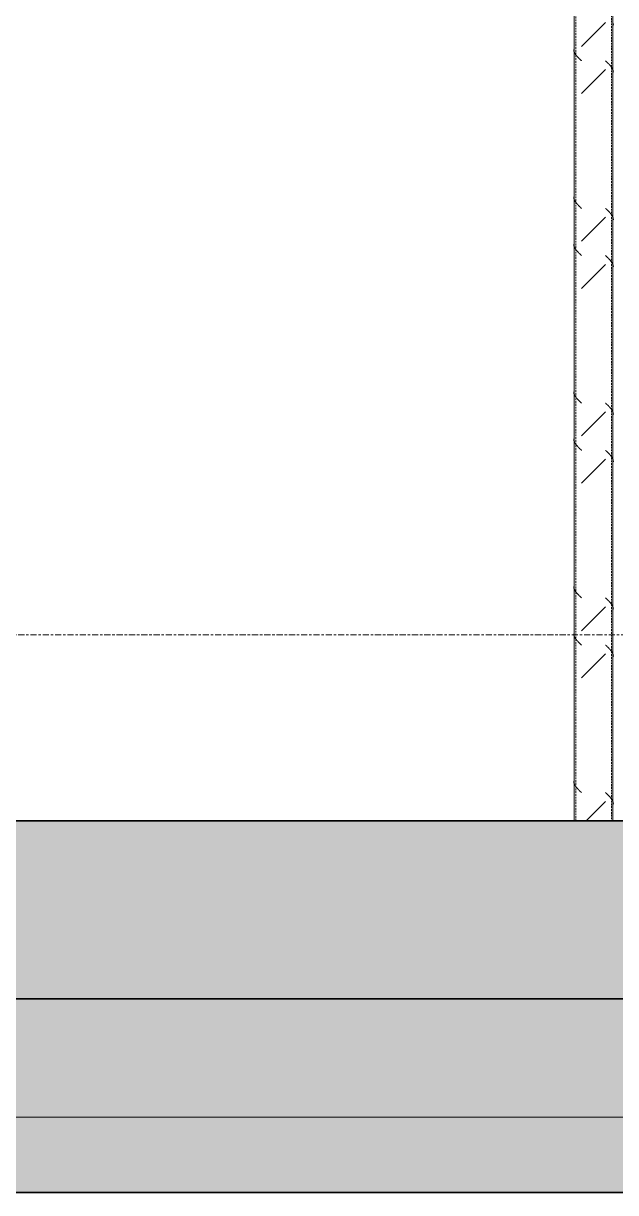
# Model space of a CAD drawing. Header units: centimetres. Extents: x -6111 to 13767, y -285 to 1600.
# Drawn here: x -1306.2 to -1153.3, y -50 to 251.9 of the extents above; entities that cross this region are included whole.
import ezdxf

# ---------------------------------------------------------------- set-up
doc = ezdxf.new("R2010")
doc.units = ezdxf.units.CM
doc.linetypes.add('Centre', pattern=[3.175, 0.635, -0.475, 1.59, -0.475])
doc.linetypes.add('Hidden', pattern=[0.714375, 0.47625, -0.238125])
for name, color, linetype, lineweight in [('A-FLOR', 7, 'Continuous', 9), ('A-FLOR-LEVL', 7, 'Continuous', 9), ('A-FLOR-PATT', 7, 'Continuous', 35), ('A-WALL', 7, 'Continuous', 9), ('A-WALL-PATT', 7, 'Continuous', 35), ('C-BLDG-PADS', 7, 'Continuous', 9), ('S-COLS', 7, 'Continuous', 9)]:
    doc.layers.add(name, color=color, linetype=linetype, lineweight=lineweight)

# ---------------------------------------------------------------- blocks, each defined once
blk = doc.blocks.new('PQ_RVR_ARQ-01_ZZ_ZZ_MO_T_A_rvt-2-Elevación Eje 2')
at = {"layer": 'A-FLOR', "color": 254, "lineweight": 35, "true_color": 0xcccccc}
for p, q in [((-2771.58, 0.06), (-3771.04, 0.06)), ((-3771.04, -49.94), (-2771.58, -49.94))]:
    blk.add_line(p, q, dxfattribs=at)
at = {"layer": 'A-WALL', "color": 254, "lineweight": 35, "true_color": 0xcccccc}
for p, q in [((-2185.93, 46.02), (-3785.5, 46.02)), ((-3785.5, 0), (-2185.93, 0))]:
    blk.add_line(p, q, dxfattribs=at)
at = {"layer": 'C-BLDG-PADS', "color": 254, "lineweight": 18, "true_color": 0xdadada}
for p, q in [((-2175.29, 0), (-5714.43, 0)), ((-5714.43, -30.48), (-2175.29, -30.48))]:
    blk.add_line(p, q, dxfattribs=at)
blk = doc.blocks.new('FP_55-Elevación Eje 2')
at = {"layer": 'S-COLS'}
blk.add_line((-3459.46, 46.02), (-3459.46, 515.53), dxfattribs=at)
at = {"layer": 'S-COLS', "color": 9, "true_color": 0xc0c0c0}
for p, q in [((-3459.41, 251.92), (-3459.42, 251.96)), ((-3459.39, 251.87), (-3459.41, 251.92)), ((-3459.38, 251.82), (-3459.39, 251.87)), ((-3459.38, 251.78), (-3459.38, 251.82)), ((-3459.37, 251.73), (-3459.38, 251.78)), ((-3459.36, 251.68), (-3459.37, 251.73)), ((-3459.36, 251.64), (-3459.36, 251.68)), ((-3459.35, 251.59), (-3459.36, 251.64)), ((-3459.35, 251.54), (-3459.35, 251.59)), ((-3459.35, 251.5), (-3459.35, 251.54)), ((-3461.32, 242.21), (-3461.37, 242.25)), ((-3461.27, 242.16), (-3461.32, 242.21)), ((-3461.22, 242.11), (-3461.27, 242.16)), ((-3461.17, 242.07), (-3461.22, 242.11)), ((-3461.12, 242.02), (-3461.17, 242.07)), ((-3461.07, 241.97), (-3461.12, 242.02)), ((-3461.02, 241.93), (-3461.07, 241.97)), ((-3460.97, 241.88), (-3461.02, 241.93)), ((-3460.92, 241.83), (-3460.97, 241.88)), ((-3460.88, 241.78), (-3460.92, 241.83)), ((-3460.83, 241.74), (-3460.88, 241.78)), ((-3460.78, 241.69), (-3460.83, 241.74)), ((-3460.73, 241.64), (-3460.78, 241.69)), ((-3460.69, 241.6), (-3460.73, 241.64)), ((-3460.64, 241.55), (-3460.69, 241.6)), ((-3460.59, 241.5), (-3460.64, 241.55)), ((-3460.55, 241.46), (-3460.59, 241.5)), ((-3460.5, 241.41), (-3460.55, 241.46)), ((-3460.46, 241.36), (-3460.5, 241.41)), ((-3460.41, 241.32), (-3460.46, 241.36)), ((-3460.37, 241.27), (-3460.41, 241.32)), ((-3460.33, 241.22), (-3460.37, 241.27)), ((-3460.29, 241.18), (-3460.33, 241.22)), ((-3460.24, 241.13), (-3460.29, 241.18)), ((-3460.2, 241.08), (-3460.24, 241.13)), ((-3460.16, 241.04), (-3460.2, 241.08)), ((-3460.12, 240.99), (-3460.16, 241.04)), ((-3460.08, 240.94), (-3460.12, 240.99)), ((-3460.05, 240.9), (-3460.08, 240.94)), ((-3460.01, 240.85), (-3460.05, 240.9)), ((-3459.97, 240.8), (-3460.01, 240.85)), ((-3459.94, 240.76), (-3459.97, 240.8)), ((-3459.9, 240.71), (-3459.94, 240.76)), ((-3459.87, 240.66), (-3459.9, 240.71)), ((-3459.84, 240.62), (-3459.87, 240.66)), ((-3459.8, 240.57), (-3459.84, 240.62)), ((-3459.77, 240.52), (-3459.8, 240.57)), ((-3459.74, 240.48), (-3459.77, 240.52)), ((-3459.71, 240.43), (-3459.74, 240.48)), ((-3459.69, 240.38), (-3459.71, 240.43)), ((-3459.66, 240.34), (-3459.69, 240.38)), ((-3459.63, 240.29), (-3459.66, 240.34)), ((-3459.61, 240.24), (-3459.63, 240.29)), ((-3459.58, 240.2), (-3459.61, 240.24)), ((-3459.56, 240.15), (-3459.58, 240.2)), ((-3459.54, 240.1), (-3459.56, 240.15)), ((-3459.52, 240.05), (-3459.54, 240.1)), ((-3459.5, 240.01), (-3459.52, 240.05)), ((-3459.48, 239.96), (-3459.5, 240.01)), ((-3459.46, 239.91), (-3459.48, 239.96)), ((-3459.45, 239.87), (-3459.46, 239.91)), ((-3459.43, 239.82), (-3459.45, 239.87)), ((-3459.42, 239.77), (-3459.43, 239.82)), ((-3459.41, 239.73), (-3459.42, 239.77)), ((-3459.39, 239.68), (-3459.41, 239.73)), ((-3459.38, 239.63), (-3459.39, 239.68)), ((-3459.38, 239.59), (-3459.38, 239.63)), ((-3459.37, 239.54), (-3459.38, 239.59)), ((-3459.36, 239.49), (-3459.37, 239.54)), ((-3459.36, 239.45), (-3459.36, 239.49)), ((-3459.35, 239.4), (-3459.36, 239.45)), ((-3459.35, 239.35), (-3459.35, 239.4)), ((-3459.35, 239.31), (-3459.35, 239.35)), ((-3461.32, 204.11), (-3461.37, 204.15)), ((-3461.27, 204.06), (-3461.32, 204.11)), ((-3461.22, 204.01), (-3461.27, 204.06)), ((-3461.17, 203.97), (-3461.22, 204.01)), ((-3461.12, 203.92), (-3461.17, 203.97)), ((-3461.07, 203.87), (-3461.12, 203.92)), ((-3461.02, 203.83), (-3461.07, 203.87)), ((-3460.97, 203.78), (-3461.02, 203.83)), ((-3460.92, 203.73), (-3460.97, 203.78)), ((-3460.88, 203.68), (-3460.92, 203.73)), ((-3460.83, 203.64), (-3460.88, 203.68)), ((-3460.78, 203.59), (-3460.83, 203.64)), ((-3460.73, 203.54), (-3460.78, 203.59)), ((-3460.69, 203.5), (-3460.73, 203.54)), ((-3460.64, 203.45), (-3460.69, 203.5)), ((-3460.59, 203.4), (-3460.64, 203.45)), ((-3460.55, 203.36), (-3460.59, 203.4)), ((-3460.5, 203.31), (-3460.55, 203.36)), ((-3460.46, 203.26), (-3460.5, 203.31)), ((-3460.41, 203.22), (-3460.46, 203.26)), ((-3460.37, 203.17), (-3460.41, 203.22)), ((-3460.33, 203.12), (-3460.37, 203.17)), ((-3460.29, 203.08), (-3460.33, 203.12)), ((-3460.24, 203.03), (-3460.29, 203.08)), ((-3460.2, 202.98), (-3460.24, 203.03)), ((-3460.16, 202.94), (-3460.2, 202.98)), ((-3460.12, 202.89), (-3460.16, 202.94)), ((-3460.08, 202.84), (-3460.12, 202.89)), ((-3460.05, 202.8), (-3460.08, 202.84)), ((-3460.01, 202.75), (-3460.05, 202.8)), ((-3459.97, 202.7), (-3460.01, 202.75)), ((-3459.94, 202.66), (-3459.97, 202.7)), ((-3459.9, 202.61), (-3459.94, 202.66)), ((-3459.87, 202.56), (-3459.9, 202.61)), ((-3459.84, 202.52), (-3459.87, 202.56)), ((-3459.8, 202.47), (-3459.84, 202.52)), ((-3459.77, 202.42), (-3459.8, 202.47)), ((-3459.74, 202.38), (-3459.77, 202.42)), ((-3459.71, 202.33), (-3459.74, 202.38)), ((-3459.69, 202.28), (-3459.71, 202.33)), ((-3459.66, 202.24), (-3459.69, 202.28)), ((-3459.63, 202.19), (-3459.66, 202.24)), ((-3459.61, 202.14), (-3459.63, 202.19)), ((-3459.58, 202.1), (-3459.61, 202.14)), ((-3459.56, 202.05), (-3459.58, 202.1)), ((-3459.54, 202), (-3459.56, 202.05)), ((-3459.52, 201.95), (-3459.54, 202)), ((-3459.5, 201.91), (-3459.52, 201.95)), ((-3459.48, 201.86), (-3459.5, 201.91)), ((-3459.46, 201.81), (-3459.48, 201.86)), ((-3459.45, 201.77), (-3459.46, 201.81)), ((-3459.43, 201.72), (-3459.45, 201.77)), ((-3459.42, 201.67), (-3459.43, 201.72)), ((-3459.41, 201.63), (-3459.42, 201.67)), ((-3459.39, 201.58), (-3459.41, 201.63)), ((-3459.38, 201.53), (-3459.39, 201.58)), ((-3459.38, 201.49), (-3459.38, 201.53)), ((-3459.37, 201.44), (-3459.38, 201.49)), ((-3459.36, 201.39), (-3459.37, 201.44)), ((-3459.36, 201.35), (-3459.36, 201.39)), ((-3459.35, 201.3), (-3459.36, 201.35)), ((-3459.35, 201.25), (-3459.35, 201.3)), ((-3459.35, 201.21), (-3459.35, 201.25)), ((-3461.32, 191.92), (-3461.37, 191.96)), ((-3461.27, 191.87), (-3461.32, 191.92)), ((-3461.22, 191.82), (-3461.27, 191.87)), ((-3461.17, 191.78), (-3461.22, 191.82)), ((-3461.12, 191.73), (-3461.17, 191.78)), ((-3461.07, 191.68), (-3461.12, 191.73)), ((-3461.02, 191.64), (-3461.07, 191.68)), ((-3460.97, 191.59), (-3461.02, 191.64)), ((-3460.92, 191.54), (-3460.97, 191.59)), ((-3460.88, 191.5), (-3460.92, 191.54)), ((-3460.83, 191.45), (-3460.88, 191.5)), ((-3460.78, 191.4), (-3460.83, 191.45)), ((-3460.73, 191.36), (-3460.78, 191.4)), ((-3460.69, 191.31), (-3460.73, 191.36)), ((-3460.64, 191.26), (-3460.69, 191.31)), ((-3460.59, 191.21), (-3460.64, 191.26)), ((-3460.55, 191.17), (-3460.59, 191.21)), ((-3460.5, 191.12), (-3460.55, 191.17)), ((-3460.46, 191.07), (-3460.5, 191.12)), ((-3460.41, 191.03), (-3460.46, 191.07)), ((-3460.37, 190.98), (-3460.41, 191.03)), ((-3460.33, 190.93), (-3460.37, 190.98)), ((-3460.29, 190.89), (-3460.33, 190.93)), ((-3460.24, 190.84), (-3460.29, 190.89)), ((-3460.2, 190.79), (-3460.24, 190.84)), ((-3460.16, 190.75), (-3460.2, 190.79)), ((-3460.12, 190.7), (-3460.16, 190.75)), ((-3460.08, 190.65), (-3460.12, 190.7)), ((-3460.05, 190.61), (-3460.08, 190.65)), ((-3460.01, 190.56), (-3460.05, 190.61)), ((-3459.97, 190.51), (-3460.01, 190.56)), ((-3459.94, 190.47), (-3459.97, 190.51)), ((-3459.9, 190.42), (-3459.94, 190.47)), ((-3459.87, 190.37), (-3459.9, 190.42)), ((-3459.84, 190.33), (-3459.87, 190.37)), ((-3459.8, 190.28), (-3459.84, 190.33)), ((-3459.77, 190.23), (-3459.8, 190.28)), ((-3459.74, 190.19), (-3459.77, 190.23)), ((-3459.71, 190.14), (-3459.74, 190.19)), ((-3459.69, 190.09), (-3459.71, 190.14)), ((-3459.66, 190.05), (-3459.69, 190.09)), ((-3459.63, 190), (-3459.66, 190.05)), ((-3459.61, 189.95), (-3459.63, 190)), ((-3459.58, 189.91), (-3459.61, 189.95)), ((-3459.56, 189.86), (-3459.58, 189.91)), ((-3459.54, 189.81), (-3459.56, 189.86)), ((-3459.52, 189.77), (-3459.54, 189.81)), ((-3459.5, 189.72), (-3459.52, 189.77)), ((-3459.48, 189.67), (-3459.5, 189.72)), ((-3459.46, 189.63), (-3459.48, 189.67)), ((-3459.45, 189.58), (-3459.46, 189.63)), ((-3459.43, 189.53), (-3459.45, 189.58)), ((-3459.42, 189.48), (-3459.43, 189.53)), ((-3459.41, 189.44), (-3459.42, 189.48)), ((-3459.39, 189.39), (-3459.41, 189.44)), ((-3459.38, 189.34), (-3459.39, 189.39)), ((-3459.38, 189.3), (-3459.38, 189.34)), ((-3459.37, 189.25), (-3459.38, 189.3)), ((-3459.36, 189.2), (-3459.37, 189.25)), ((-3459.36, 189.16), (-3459.36, 189.2)), ((-3459.35, 189.11), (-3459.36, 189.16)), ((-3459.35, 189.06), (-3459.35, 189.11)), ((-3459.35, 189.02), (-3459.35, 189.06)), ((-3461.32, 153.82), (-3461.37, 153.86)), ((-3461.27, 153.77), (-3461.32, 153.82)), ((-3461.22, 153.72), (-3461.27, 153.77)), ((-3461.17, 153.68), (-3461.22, 153.72)), ((-3461.12, 153.63), (-3461.17, 153.68)), ((-3461.07, 153.58), (-3461.12, 153.63)), ((-3461.02, 153.54), (-3461.07, 153.58)), ((-3460.97, 153.49), (-3461.02, 153.54)), ((-3460.92, 153.44), (-3460.97, 153.49)), ((-3460.88, 153.4), (-3460.92, 153.44)), ((-3460.83, 153.35), (-3460.88, 153.4)), ((-3460.78, 153.3), (-3460.83, 153.35)), ((-3460.73, 153.26), (-3460.78, 153.3)), ((-3460.69, 153.21), (-3460.73, 153.26)), ((-3460.64, 153.16), (-3460.69, 153.21)), ((-3460.59, 153.11), (-3460.64, 153.16)), ((-3460.55, 153.07), (-3460.59, 153.11)), ((-3460.5, 153.02), (-3460.55, 153.07)), ((-3460.46, 152.97), (-3460.5, 153.02)), ((-3460.41, 152.93), (-3460.46, 152.97)), ((-3460.37, 152.88), (-3460.41, 152.93)), ((-3460.33, 152.83), (-3460.37, 152.88)), ((-3460.29, 152.79), (-3460.33, 152.83)), ((-3460.24, 152.74), (-3460.29, 152.79)), ((-3460.2, 152.69), (-3460.24, 152.74)), ((-3460.16, 152.65), (-3460.2, 152.69)), ((-3460.12, 152.6), (-3460.16, 152.65)), ((-3460.08, 152.55), (-3460.12, 152.6)), ((-3460.05, 152.51), (-3460.08, 152.55)), ((-3460.01, 152.46), (-3460.05, 152.51)), ((-3459.97, 152.41), (-3460.01, 152.46)), ((-3459.94, 152.37), (-3459.97, 152.41)), ((-3459.9, 152.32), (-3459.94, 152.37)), ((-3459.87, 152.27), (-3459.9, 152.32)), ((-3459.84, 152.23), (-3459.87, 152.27)), ((-3459.8, 152.18), (-3459.84, 152.23)), ((-3459.77, 152.13), (-3459.8, 152.18)), ((-3459.74, 152.09), (-3459.77, 152.13)), ((-3459.71, 152.04), (-3459.74, 152.09)), ((-3459.69, 151.99), (-3459.71, 152.04)), ((-3459.66, 151.95), (-3459.69, 151.99)), ((-3459.63, 151.9), (-3459.66, 151.95)), ((-3459.61, 151.85), (-3459.63, 151.9)), ((-3459.58, 151.81), (-3459.61, 151.85)), ((-3459.56, 151.76), (-3459.58, 151.81)), ((-3459.54, 151.71), (-3459.56, 151.76)), ((-3459.52, 151.67), (-3459.54, 151.71)), ((-3459.5, 151.62), (-3459.52, 151.67)), ((-3459.48, 151.57), (-3459.5, 151.62)), ((-3459.46, 151.53), (-3459.48, 151.57)), ((-3459.45, 151.48), (-3459.46, 151.53)), ((-3459.43, 151.43), (-3459.45, 151.48)), ((-3459.42, 151.38), (-3459.43, 151.43)), ((-3459.41, 151.34), (-3459.42, 151.38)), ((-3459.39, 151.29), (-3459.41, 151.34)), ((-3459.38, 151.24), (-3459.39, 151.29)), ((-3459.38, 151.2), (-3459.38, 151.24)), ((-3459.37, 151.15), (-3459.38, 151.2)), ((-3459.36, 151.1), (-3459.37, 151.15)), ((-3459.36, 151.06), (-3459.36, 151.1)), ((-3459.35, 151.01), (-3459.36, 151.06)), ((-3459.35, 150.96), (-3459.35, 151.01)), ((-3459.35, 150.92), (-3459.35, 150.96)), ((-3461.32, 141.63), (-3461.37, 141.67)), ((-3461.27, 141.58), (-3461.32, 141.63)), ((-3461.22, 141.53), (-3461.27, 141.58)), ((-3461.17, 141.49), (-3461.22, 141.53)), ((-3461.12, 141.44), (-3461.17, 141.49)), ((-3461.07, 141.39), (-3461.12, 141.44)), ((-3461.02, 141.35), (-3461.07, 141.39)), ((-3460.97, 141.3), (-3461.02, 141.35)), ((-3460.92, 141.25), (-3460.97, 141.3)), ((-3460.88, 141.21), (-3460.92, 141.25)), ((-3460.83, 141.16), (-3460.88, 141.21)), ((-3460.78, 141.11), (-3460.83, 141.16)), ((-3460.73, 141.07), (-3460.78, 141.11)), ((-3460.69, 141.02), (-3460.73, 141.07)), ((-3460.64, 140.97), (-3460.69, 141.02)), ((-3460.59, 140.93), (-3460.64, 140.97)), ((-3460.55, 140.88), (-3460.59, 140.93)), ((-3460.5, 140.83), (-3460.55, 140.88)), ((-3460.46, 140.79), (-3460.5, 140.83)), ((-3460.41, 140.74), (-3460.46, 140.79)), ((-3460.37, 140.69), (-3460.41, 140.74)), ((-3460.33, 140.64), (-3460.37, 140.69)), ((-3460.29, 140.6), (-3460.33, 140.64)), ((-3460.24, 140.55), (-3460.29, 140.6)), ((-3460.2, 140.5), (-3460.24, 140.55)), ((-3460.16, 140.46), (-3460.2, 140.5)), ((-3460.12, 140.41), (-3460.16, 140.46)), ((-3460.08, 140.36), (-3460.12, 140.41)), ((-3460.05, 140.32), (-3460.08, 140.36)), ((-3460.01, 140.27), (-3460.05, 140.32)), ((-3459.97, 140.22), (-3460.01, 140.27)), ((-3459.94, 140.18), (-3459.97, 140.22)), ((-3459.9, 140.13), (-3459.94, 140.18)), ((-3459.87, 140.08), (-3459.9, 140.13)), ((-3459.84, 140.04), (-3459.87, 140.08)), ((-3459.8, 139.99), (-3459.84, 140.04)), ((-3459.77, 139.94), (-3459.8, 139.99)), ((-3459.74, 139.9), (-3459.77, 139.94)), ((-3459.71, 139.85), (-3459.74, 139.9)), ((-3459.69, 139.8), (-3459.71, 139.85)), ((-3459.66, 139.76), (-3459.69, 139.8)), ((-3459.63, 139.71), (-3459.66, 139.76)), ((-3459.61, 139.66), (-3459.63, 139.71)), ((-3459.58, 139.62), (-3459.61, 139.66)), ((-3459.56, 139.57), (-3459.58, 139.62)), ((-3459.54, 139.52), (-3459.56, 139.57)), ((-3459.52, 139.48), (-3459.54, 139.52)), ((-3459.5, 139.43), (-3459.52, 139.48)), ((-3459.48, 139.38), (-3459.5, 139.43)), ((-3459.46, 139.34), (-3459.48, 139.38)), ((-3459.45, 139.29), (-3459.46, 139.34)), ((-3459.43, 139.24), (-3459.45, 139.29)), ((-3459.42, 139.2), (-3459.43, 139.24)), ((-3459.41, 139.15), (-3459.42, 139.2)), ((-3459.39, 139.1), (-3459.41, 139.15)), ((-3459.38, 139.06), (-3459.39, 139.1)), ((-3459.38, 139.01), (-3459.38, 139.06)), ((-3459.37, 138.96), (-3459.38, 139.01)), ((-3459.36, 138.91), (-3459.37, 138.96)), ((-3459.36, 138.87), (-3459.36, 138.91)), ((-3459.35, 138.82), (-3459.36, 138.87)), ((-3459.35, 138.77), (-3459.35, 138.82)), ((-3459.35, 138.73), (-3459.35, 138.77)), ((-3461.32, 103.53), (-3461.37, 103.57)), ((-3461.27, 103.48), (-3461.32, 103.53)), ((-3461.22, 103.43), (-3461.27, 103.48)), ((-3461.17, 103.39), (-3461.22, 103.43)), ((-3461.12, 103.34), (-3461.17, 103.39)), ((-3461.07, 103.29), (-3461.12, 103.34)), ((-3461.02, 103.25), (-3461.07, 103.29)), ((-3460.97, 103.2), (-3461.02, 103.25)), ((-3460.92, 103.15), (-3460.97, 103.2)), ((-3460.88, 103.11), (-3460.92, 103.15)), ((-3460.83, 103.06), (-3460.88, 103.11)), ((-3460.78, 103.01), (-3460.83, 103.06)), ((-3460.73, 102.97), (-3460.78, 103.01)), ((-3460.69, 102.92), (-3460.73, 102.97)), ((-3460.64, 102.87), (-3460.69, 102.92)), ((-3460.59, 102.83), (-3460.64, 102.87)), ((-3460.55, 102.78), (-3460.59, 102.83)), ((-3460.5, 102.73), (-3460.55, 102.78)), ((-3460.46, 102.69), (-3460.5, 102.73)), ((-3460.41, 102.64), (-3460.46, 102.69)), ((-3460.37, 102.59), (-3460.41, 102.64)), ((-3460.33, 102.54), (-3460.37, 102.59)), ((-3460.29, 102.5), (-3460.33, 102.54)), ((-3460.24, 102.45), (-3460.29, 102.5)), ((-3460.2, 102.4), (-3460.24, 102.45)), ((-3460.16, 102.36), (-3460.2, 102.4)), ((-3460.12, 102.31), (-3460.16, 102.36)), ((-3460.08, 102.26), (-3460.12, 102.31)), ((-3460.05, 102.22), (-3460.08, 102.26)), ((-3460.01, 102.17), (-3460.05, 102.22)), ((-3459.97, 102.12), (-3460.01, 102.17)), ((-3459.94, 102.08), (-3459.97, 102.12)), ((-3459.9, 102.03), (-3459.94, 102.08)), ((-3459.87, 101.98), (-3459.9, 102.03)), ((-3459.84, 101.94), (-3459.87, 101.98)), ((-3459.8, 101.89), (-3459.84, 101.94)), ((-3459.77, 101.84), (-3459.8, 101.89)), ((-3459.74, 101.8), (-3459.77, 101.84)), ((-3459.71, 101.75), (-3459.74, 101.8)), ((-3459.69, 101.7), (-3459.71, 101.75)), ((-3459.66, 101.66), (-3459.69, 101.7)), ((-3459.63, 101.61), (-3459.66, 101.66)), ((-3459.61, 101.56), (-3459.63, 101.61)), ((-3459.58, 101.52), (-3459.61, 101.56)), ((-3459.56, 101.47), (-3459.58, 101.52)), ((-3459.54, 101.42), (-3459.56, 101.47)), ((-3459.52, 101.38), (-3459.54, 101.42)), ((-3459.5, 101.33), (-3459.52, 101.38)), ((-3459.48, 101.28), (-3459.5, 101.33)), ((-3459.46, 101.24), (-3459.48, 101.28)), ((-3459.45, 101.19), (-3459.46, 101.24)), ((-3459.43, 101.14), (-3459.45, 101.19)), ((-3459.42, 101.1), (-3459.43, 101.14)), ((-3459.41, 101.05), (-3459.42, 101.1)), ((-3459.39, 101), (-3459.41, 101.05)), ((-3459.38, 100.96), (-3459.39, 101)), ((-3459.38, 100.91), (-3459.38, 100.96)), ((-3459.37, 100.86), (-3459.38, 100.91)), ((-3459.36, 100.81), (-3459.37, 100.86)), ((-3459.36, 100.77), (-3459.36, 100.81)), ((-3459.35, 100.72), (-3459.36, 100.77)), ((-3459.35, 100.67), (-3459.35, 100.72)), ((-3459.35, 100.63), (-3459.35, 100.67)), ((-3461.32, 91.34), (-3461.37, 91.38)), ((-3461.27, 91.29), (-3461.32, 91.34)), ((-3461.22, 91.24), (-3461.27, 91.29)), ((-3461.17, 91.2), (-3461.22, 91.24)), ((-3461.12, 91.15), (-3461.17, 91.2)), ((-3461.07, 91.1), (-3461.12, 91.15)), ((-3461.02, 91.06), (-3461.07, 91.1)), ((-3460.97, 91.01), (-3461.02, 91.06)), ((-3460.92, 90.96), (-3460.97, 91.01)), ((-3460.88, 90.92), (-3460.92, 90.96)), ((-3460.83, 90.87), (-3460.88, 90.92)), ((-3460.78, 90.82), (-3460.83, 90.87)), ((-3460.73, 90.78), (-3460.78, 90.82)), ((-3460.69, 90.73), (-3460.73, 90.78)), ((-3460.64, 90.68), (-3460.69, 90.73)), ((-3460.59, 90.64), (-3460.64, 90.68)), ((-3460.55, 90.59), (-3460.59, 90.64)), ((-3460.5, 90.54), (-3460.55, 90.59)), ((-3460.46, 90.5), (-3460.5, 90.54)), ((-3460.41, 90.45), (-3460.46, 90.5)), ((-3460.37, 90.4), (-3460.41, 90.45)), ((-3460.33, 90.36), (-3460.37, 90.4)), ((-3460.29, 90.31), (-3460.33, 90.36)), ((-3460.24, 90.26), (-3460.29, 90.31)), ((-3460.2, 90.22), (-3460.24, 90.26)), ((-3460.16, 90.17), (-3460.2, 90.22)), ((-3460.12, 90.12), (-3460.16, 90.17)), ((-3460.08, 90.07), (-3460.12, 90.12)), ((-3460.05, 90.03), (-3460.08, 90.07)), ((-3460.01, 89.98), (-3460.05, 90.03)), ((-3459.97, 89.93), (-3460.01, 89.98)), ((-3459.94, 89.89), (-3459.97, 89.93)), ((-3459.9, 89.84), (-3459.94, 89.89)), ((-3459.87, 89.79), (-3459.9, 89.84)), ((-3459.84, 89.75), (-3459.87, 89.79)), ((-3459.8, 89.7), (-3459.84, 89.75)), ((-3459.77, 89.65), (-3459.8, 89.7)), ((-3459.74, 89.61), (-3459.77, 89.65)), ((-3459.71, 89.56), (-3459.74, 89.61)), ((-3459.69, 89.51), (-3459.71, 89.56)), ((-3459.66, 89.47), (-3459.69, 89.51)), ((-3459.63, 89.42), (-3459.66, 89.47)), ((-3459.61, 89.37), (-3459.63, 89.42)), ((-3459.58, 89.33), (-3459.61, 89.37)), ((-3459.56, 89.28), (-3459.58, 89.33)), ((-3459.54, 89.23), (-3459.56, 89.28)), ((-3459.52, 89.19), (-3459.54, 89.23)), ((-3459.5, 89.14), (-3459.52, 89.19)), ((-3459.48, 89.09), (-3459.5, 89.14)), ((-3459.46, 89.05), (-3459.48, 89.09)), ((-3459.45, 89), (-3459.46, 89.05)), ((-3459.43, 88.95), (-3459.45, 89)), ((-3459.42, 88.91), (-3459.43, 88.95)), ((-3459.41, 88.86), (-3459.42, 88.91)), ((-3459.39, 88.81), (-3459.41, 88.86)), ((-3459.38, 88.77), (-3459.39, 88.81)), ((-3459.38, 88.72), (-3459.38, 88.77)), ((-3459.37, 88.67), (-3459.38, 88.72)), ((-3459.36, 88.63), (-3459.37, 88.67)), ((-3459.36, 88.58), (-3459.36, 88.63)), ((-3459.35, 88.53), (-3459.36, 88.58)), ((-3459.35, 88.49), (-3459.35, 88.53)), ((-3459.35, 88.44), (-3459.35, 88.49)), ((-3461.32, 53.24), (-3461.37, 53.28)), ((-3461.27, 53.19), (-3461.32, 53.24)), ((-3461.22, 53.14), (-3461.27, 53.19)), ((-3461.17, 53.1), (-3461.22, 53.14)), ((-3461.12, 53.05), (-3461.17, 53.1)), ((-3461.07, 53), (-3461.12, 53.05)), ((-3461.02, 52.96), (-3461.07, 53)), ((-3460.97, 52.91), (-3461.02, 52.96)), ((-3460.92, 52.86), (-3460.97, 52.91)), ((-3460.88, 52.82), (-3460.92, 52.86)), ((-3460.83, 52.77), (-3460.88, 52.82)), ((-3460.78, 52.72), (-3460.83, 52.77)), ((-3460.73, 52.68), (-3460.78, 52.72)), ((-3460.69, 52.63), (-3460.73, 52.68)), ((-3460.64, 52.58), (-3460.69, 52.63)), ((-3460.59, 52.54), (-3460.64, 52.58)), ((-3460.55, 52.49), (-3460.59, 52.54)), ((-3460.5, 52.44), (-3460.55, 52.49)), ((-3460.46, 52.4), (-3460.5, 52.44)), ((-3460.41, 52.35), (-3460.46, 52.4)), ((-3460.37, 52.3), (-3460.41, 52.35)), ((-3460.33, 52.26), (-3460.37, 52.3)), ((-3460.29, 52.21), (-3460.33, 52.26)), ((-3460.24, 52.16), (-3460.29, 52.21)), ((-3460.2, 52.12), (-3460.24, 52.16)), ((-3460.16, 52.07), (-3460.2, 52.12)), ((-3460.12, 52.02), (-3460.16, 52.07)), ((-3460.08, 51.97), (-3460.12, 52.02)), ((-3460.05, 51.93), (-3460.08, 51.97)), ((-3460.01, 51.88), (-3460.05, 51.93)), ((-3459.97, 51.83), (-3460.01, 51.88)), ((-3459.94, 51.79), (-3459.97, 51.83)), ((-3459.9, 51.74), (-3459.94, 51.79)), ((-3459.87, 51.69), (-3459.9, 51.74)), ((-3459.84, 51.65), (-3459.87, 51.69)), ((-3459.8, 51.6), (-3459.84, 51.65)), ((-3459.77, 51.55), (-3459.8, 51.6)), ((-3459.74, 51.51), (-3459.77, 51.55)), ((-3459.71, 51.46), (-3459.74, 51.51)), ((-3459.69, 51.41), (-3459.71, 51.46)), ((-3459.66, 51.37), (-3459.69, 51.41)), ((-3459.63, 51.32), (-3459.66, 51.37)), ((-3459.61, 51.27), (-3459.63, 51.32)), ((-3459.58, 51.23), (-3459.61, 51.27)), ((-3459.56, 51.18), (-3459.58, 51.23)), ((-3459.54, 51.13), (-3459.56, 51.18)), ((-3459.52, 51.09), (-3459.54, 51.13)), ((-3459.5, 51.04), (-3459.52, 51.09)), ((-3459.48, 50.99), (-3459.5, 51.04)), ((-3459.46, 50.95), (-3459.48, 50.99)), ((-3459.45, 50.9), (-3459.46, 50.95)), ((-3459.43, 50.85), (-3459.45, 50.9)), ((-3459.42, 50.81), (-3459.43, 50.85)), ((-3459.41, 50.76), (-3459.42, 50.81)), ((-3459.39, 50.71), (-3459.41, 50.76)), ((-3459.38, 50.67), (-3459.39, 50.71)), ((-3459.38, 50.62), (-3459.38, 50.67)), ((-3459.37, 50.57), (-3459.38, 50.62)), ((-3459.36, 50.53), (-3459.37, 50.57)), ((-3459.36, 50.48), (-3459.36, 50.53)), ((-3459.35, 50.43), (-3459.36, 50.48)), ((-3459.35, 50.39), (-3459.35, 50.43)), ((-3459.35, 50.34), (-3459.35, 50.39))]:
    blk.add_line(p, q, dxfattribs=at)
blk = doc.blocks.new('FP_56-Elevación Eje 2')
at = {"layer": 'S-COLS'}
blk.add_line((-3469.46, 515.53), (-3469.46, 46.02), dxfattribs=at)
at = {"layer": 'S-COLS', "color": 9, "true_color": 0xc0c0c0}
for p, q in [((-3469.58, 245.15), (-3469.58, 245.2)), ((-3469.57, 245.1), (-3469.58, 245.15)), ((-3469.57, 245.06), (-3469.57, 245.1)), ((-3469.56, 245.01), (-3469.57, 245.06)), ((-3469.56, 244.96), (-3469.56, 245.01)), ((-3469.55, 244.92), (-3469.56, 244.96)), ((-3469.54, 244.87), (-3469.55, 244.92)), ((-3469.53, 244.82), (-3469.54, 244.87)), ((-3469.52, 244.78), (-3469.53, 244.82)), ((-3469.51, 244.73), (-3469.52, 244.78)), ((-3469.49, 244.68), (-3469.51, 244.73)), ((-3469.48, 244.64), (-3469.49, 244.68)), ((-3469.46, 244.59), (-3469.48, 244.64)), ((-3469.44, 244.54), (-3469.46, 244.59)), ((-3469.42, 244.5), (-3469.44, 244.54)), ((-3469.41, 244.45), (-3469.42, 244.5)), ((-3469.38, 244.4), (-3469.41, 244.45)), ((-3469.36, 244.36), (-3469.38, 244.4)), ((-3469.34, 244.31), (-3469.36, 244.36)), ((-3469.32, 244.26), (-3469.34, 244.31)), ((-3469.29, 244.22), (-3469.32, 244.26)), ((-3469.26, 244.17), (-3469.29, 244.22)), ((-3469.24, 244.12), (-3469.26, 244.17)), ((-3469.21, 244.08), (-3469.24, 244.12)), ((-3469.18, 244.03), (-3469.21, 244.08)), ((-3469.15, 243.98), (-3469.18, 244.03)), ((-3469.12, 243.94), (-3469.15, 243.98)), ((-3469.09, 243.89), (-3469.12, 243.94)), ((-3469.05, 243.84), (-3469.09, 243.89)), ((-3469.02, 243.8), (-3469.05, 243.84)), ((-3468.99, 243.75), (-3469.02, 243.8)), ((-3468.95, 243.7), (-3468.99, 243.75)), ((-3468.91, 243.65), (-3468.95, 243.7)), ((-3468.88, 243.61), (-3468.91, 243.65)), ((-3468.84, 243.56), (-3468.88, 243.61)), ((-3468.8, 243.51), (-3468.84, 243.56)), ((-3468.76, 243.47), (-3468.8, 243.51)), ((-3468.72, 243.42), (-3468.76, 243.47)), ((-3468.68, 243.37), (-3468.72, 243.42)), ((-3468.64, 243.33), (-3468.68, 243.37)), ((-3468.6, 243.28), (-3468.64, 243.33)), ((-3468.55, 243.23), (-3468.6, 243.28)), ((-3468.51, 243.19), (-3468.55, 243.23)), ((-3468.47, 243.14), (-3468.51, 243.19)), ((-3468.42, 243.09), (-3468.47, 243.14)), ((-3468.38, 243.05), (-3468.42, 243.09)), ((-3468.33, 243), (-3468.38, 243.05)), ((-3468.28, 242.95), (-3468.33, 243)), ((-3468.24, 242.91), (-3468.28, 242.95)), ((-3468.19, 242.86), (-3468.24, 242.91)), ((-3468.14, 242.81), (-3468.19, 242.86)), ((-3468.1, 242.77), (-3468.14, 242.81)), ((-3468.05, 242.72), (-3468.1, 242.77)), ((-3468, 242.67), (-3468.05, 242.72)), ((-3467.95, 242.63), (-3468, 242.67)), ((-3467.9, 242.58), (-3467.95, 242.63)), ((-3467.85, 242.53), (-3467.9, 242.58)), ((-3467.8, 242.49), (-3467.85, 242.53)), ((-3467.76, 242.44), (-3467.8, 242.49)), ((-3467.71, 242.39), (-3467.76, 242.44)), ((-3467.66, 242.35), (-3467.71, 242.39)), ((-3467.61, 242.3), (-3467.66, 242.35)), ((-3467.56, 242.25), (-3467.61, 242.3)), ((-3469.58, 207.05), (-3469.58, 207.1)), ((-3469.57, 207), (-3469.58, 207.05)), ((-3469.57, 206.96), (-3469.57, 207)), ((-3469.56, 206.91), (-3469.57, 206.96)), ((-3469.56, 206.86), (-3469.56, 206.91)), ((-3469.55, 206.82), (-3469.56, 206.86)), ((-3469.54, 206.77), (-3469.55, 206.82)), ((-3469.53, 206.72), (-3469.54, 206.77)), ((-3469.52, 206.68), (-3469.53, 206.72)), ((-3469.51, 206.63), (-3469.52, 206.68)), ((-3469.49, 206.58), (-3469.51, 206.63)), ((-3469.48, 206.54), (-3469.49, 206.58)), ((-3469.46, 206.49), (-3469.48, 206.54)), ((-3469.44, 206.44), (-3469.46, 206.49)), ((-3469.42, 206.4), (-3469.44, 206.44)), ((-3469.41, 206.35), (-3469.42, 206.4)), ((-3469.38, 206.3), (-3469.41, 206.35)), ((-3469.36, 206.26), (-3469.38, 206.3)), ((-3469.34, 206.21), (-3469.36, 206.26)), ((-3469.32, 206.16), (-3469.34, 206.21)), ((-3469.29, 206.12), (-3469.32, 206.16)), ((-3469.26, 206.07), (-3469.29, 206.12)), ((-3469.24, 206.02), (-3469.26, 206.07)), ((-3469.21, 205.98), (-3469.24, 206.02)), ((-3469.18, 205.93), (-3469.21, 205.98)), ((-3469.15, 205.88), (-3469.18, 205.93)), ((-3469.12, 205.84), (-3469.15, 205.88)), ((-3469.09, 205.79), (-3469.12, 205.84)), ((-3469.05, 205.74), (-3469.09, 205.79)), ((-3469.02, 205.7), (-3469.05, 205.74)), ((-3468.99, 205.65), (-3469.02, 205.7)), ((-3468.95, 205.6), (-3468.99, 205.65)), ((-3468.91, 205.55), (-3468.95, 205.6)), ((-3468.88, 205.51), (-3468.91, 205.55)), ((-3468.84, 205.46), (-3468.88, 205.51)), ((-3468.8, 205.41), (-3468.84, 205.46)), ((-3468.76, 205.37), (-3468.8, 205.41)), ((-3468.72, 205.32), (-3468.76, 205.37)), ((-3468.68, 205.27), (-3468.72, 205.32)), ((-3468.64, 205.23), (-3468.68, 205.27)), ((-3468.6, 205.18), (-3468.64, 205.23)), ((-3468.55, 205.13), (-3468.6, 205.18)), ((-3468.51, 205.09), (-3468.55, 205.13)), ((-3468.47, 205.04), (-3468.51, 205.09)), ((-3468.42, 204.99), (-3468.47, 205.04)), ((-3468.38, 204.95), (-3468.42, 204.99)), ((-3468.33, 204.9), (-3468.38, 204.95)), ((-3468.28, 204.85), (-3468.33, 204.9)), ((-3468.24, 204.81), (-3468.28, 204.85)), ((-3468.19, 204.76), (-3468.24, 204.81)), ((-3468.14, 204.71), (-3468.19, 204.76)), ((-3468.1, 204.67), (-3468.14, 204.71)), ((-3468.05, 204.62), (-3468.1, 204.67)), ((-3468, 204.57), (-3468.05, 204.62)), ((-3467.95, 204.53), (-3468, 204.57)), ((-3467.9, 204.48), (-3467.95, 204.53)), ((-3467.85, 204.43), (-3467.9, 204.48)), ((-3467.8, 204.39), (-3467.85, 204.43)), ((-3467.76, 204.34), (-3467.8, 204.39)), ((-3467.71, 204.29), (-3467.76, 204.34)), ((-3467.66, 204.25), (-3467.71, 204.29)), ((-3467.61, 204.2), (-3467.66, 204.25)), ((-3467.56, 204.15), (-3467.61, 204.2)), ((-3469.58, 194.86), (-3469.58, 194.91)), ((-3469.57, 194.81), (-3469.58, 194.86)), ((-3469.57, 194.77), (-3469.57, 194.81)), ((-3469.56, 194.72), (-3469.57, 194.77)), ((-3469.56, 194.67), (-3469.56, 194.72)), ((-3469.55, 194.63), (-3469.56, 194.67)), ((-3469.54, 194.58), (-3469.55, 194.63)), ((-3469.53, 194.53), (-3469.54, 194.58)), ((-3469.52, 194.49), (-3469.53, 194.53)), ((-3469.51, 194.44), (-3469.52, 194.49)), ((-3469.49, 194.39), (-3469.51, 194.44)), ((-3469.48, 194.35), (-3469.49, 194.39)), ((-3469.46, 194.3), (-3469.48, 194.35)), ((-3469.44, 194.25), (-3469.46, 194.3)), ((-3469.42, 194.21), (-3469.44, 194.25)), ((-3469.41, 194.16), (-3469.42, 194.21)), ((-3469.38, 194.11), (-3469.41, 194.16)), ((-3469.36, 194.07), (-3469.38, 194.11)), ((-3469.34, 194.02), (-3469.36, 194.07)), ((-3469.32, 193.97), (-3469.34, 194.02)), ((-3469.29, 193.93), (-3469.32, 193.97)), ((-3469.26, 193.88), (-3469.29, 193.93)), ((-3469.24, 193.83), (-3469.26, 193.88)), ((-3469.21, 193.79), (-3469.24, 193.83)), ((-3469.18, 193.74), (-3469.21, 193.79)), ((-3469.15, 193.69), (-3469.18, 193.74)), ((-3469.12, 193.65), (-3469.15, 193.69)), ((-3469.09, 193.6), (-3469.12, 193.65)), ((-3469.05, 193.55), (-3469.09, 193.6)), ((-3469.02, 193.51), (-3469.05, 193.55)), ((-3468.99, 193.46), (-3469.02, 193.51)), ((-3468.95, 193.41), (-3468.99, 193.46)), ((-3468.91, 193.37), (-3468.95, 193.41)), ((-3468.88, 193.32), (-3468.91, 193.37)), ((-3468.84, 193.27), (-3468.88, 193.32)), ((-3468.8, 193.23), (-3468.84, 193.27)), ((-3468.76, 193.18), (-3468.8, 193.23)), ((-3468.72, 193.13), (-3468.76, 193.18)), ((-3468.68, 193.09), (-3468.72, 193.13)), ((-3468.64, 193.04), (-3468.68, 193.09)), ((-3468.6, 192.99), (-3468.64, 193.04)), ((-3468.55, 192.94), (-3468.6, 192.99)), ((-3468.51, 192.9), (-3468.55, 192.94)), ((-3468.47, 192.85), (-3468.51, 192.9)), ((-3468.42, 192.8), (-3468.47, 192.85)), ((-3468.38, 192.76), (-3468.42, 192.8)), ((-3468.33, 192.71), (-3468.38, 192.76)), ((-3468.28, 192.66), (-3468.33, 192.71)), ((-3468.24, 192.62), (-3468.28, 192.66)), ((-3468.19, 192.57), (-3468.24, 192.62)), ((-3468.14, 192.52), (-3468.19, 192.57)), ((-3468.1, 192.48), (-3468.14, 192.52)), ((-3468.05, 192.43), (-3468.1, 192.48)), ((-3468, 192.38), (-3468.05, 192.43)), ((-3467.95, 192.34), (-3468, 192.38)), ((-3467.9, 192.29), (-3467.95, 192.34)), ((-3467.85, 192.24), (-3467.9, 192.29)), ((-3467.8, 192.2), (-3467.85, 192.24)), ((-3467.76, 192.15), (-3467.8, 192.2)), ((-3467.71, 192.1), (-3467.76, 192.15)), ((-3467.66, 192.06), (-3467.71, 192.1)), ((-3467.61, 192.01), (-3467.66, 192.06)), ((-3467.56, 191.96), (-3467.61, 192.01)), ((-3469.58, 156.76), (-3469.58, 156.81)), ((-3469.57, 156.71), (-3469.58, 156.76)), ((-3469.57, 156.67), (-3469.57, 156.71)), ((-3469.56, 156.62), (-3469.57, 156.67)), ((-3469.56, 156.57), (-3469.56, 156.62)), ((-3469.55, 156.53), (-3469.56, 156.57)), ((-3469.54, 156.48), (-3469.55, 156.53)), ((-3469.53, 156.43), (-3469.54, 156.48)), ((-3469.52, 156.39), (-3469.53, 156.43)), ((-3469.51, 156.34), (-3469.52, 156.39)), ((-3469.49, 156.29), (-3469.51, 156.34)), ((-3469.48, 156.25), (-3469.49, 156.29)), ((-3469.46, 156.2), (-3469.48, 156.25)), ((-3469.44, 156.15), (-3469.46, 156.2)), ((-3469.42, 156.11), (-3469.44, 156.15)), ((-3469.41, 156.06), (-3469.42, 156.11)), ((-3469.38, 156.01), (-3469.41, 156.06)), ((-3469.36, 155.97), (-3469.38, 156.01)), ((-3469.34, 155.92), (-3469.36, 155.97)), ((-3469.32, 155.87), (-3469.34, 155.92)), ((-3469.29, 155.83), (-3469.32, 155.87)), ((-3469.26, 155.78), (-3469.29, 155.83)), ((-3469.24, 155.73), (-3469.26, 155.78)), ((-3469.21, 155.69), (-3469.24, 155.73)), ((-3469.18, 155.64), (-3469.21, 155.69)), ((-3469.15, 155.59), (-3469.18, 155.64)), ((-3469.12, 155.55), (-3469.15, 155.59)), ((-3469.09, 155.5), (-3469.12, 155.55)), ((-3469.05, 155.45), (-3469.09, 155.5)), ((-3469.02, 155.41), (-3469.05, 155.45)), ((-3468.99, 155.36), (-3469.02, 155.41)), ((-3468.95, 155.31), (-3468.99, 155.36)), ((-3468.91, 155.27), (-3468.95, 155.31)), ((-3468.88, 155.22), (-3468.91, 155.27)), ((-3468.84, 155.17), (-3468.88, 155.22)), ((-3468.8, 155.13), (-3468.84, 155.17)), ((-3468.76, 155.08), (-3468.8, 155.13)), ((-3468.72, 155.03), (-3468.76, 155.08)), ((-3468.68, 154.99), (-3468.72, 155.03)), ((-3468.64, 154.94), (-3468.68, 154.99)), ((-3468.6, 154.89), (-3468.64, 154.94)), ((-3468.55, 154.84), (-3468.6, 154.89)), ((-3468.51, 154.8), (-3468.55, 154.84)), ((-3468.47, 154.75), (-3468.51, 154.8)), ((-3468.42, 154.7), (-3468.47, 154.75)), ((-3468.38, 154.66), (-3468.42, 154.7)), ((-3468.33, 154.61), (-3468.38, 154.66)), ((-3468.28, 154.56), (-3468.33, 154.61)), ((-3468.24, 154.52), (-3468.28, 154.56)), ((-3468.19, 154.47), (-3468.24, 154.52)), ((-3468.14, 154.42), (-3468.19, 154.47)), ((-3468.1, 154.38), (-3468.14, 154.42)), ((-3468.05, 154.33), (-3468.1, 154.38)), ((-3468, 154.28), (-3468.05, 154.33)), ((-3467.95, 154.24), (-3468, 154.28)), ((-3467.9, 154.19), (-3467.95, 154.24)), ((-3467.85, 154.14), (-3467.9, 154.19)), ((-3467.8, 154.1), (-3467.85, 154.14)), ((-3467.76, 154.05), (-3467.8, 154.1)), ((-3467.71, 154), (-3467.76, 154.05)), ((-3467.66, 153.96), (-3467.71, 154)), ((-3467.61, 153.91), (-3467.66, 153.96)), ((-3467.56, 153.86), (-3467.61, 153.91)), ((-3469.58, 144.57), (-3469.58, 144.62)), ((-3469.57, 144.53), (-3469.58, 144.57)), ((-3469.57, 144.48), (-3469.57, 144.53)), ((-3469.56, 144.43), (-3469.57, 144.48)), ((-3469.56, 144.39), (-3469.56, 144.43)), ((-3469.55, 144.34), (-3469.56, 144.39)), ((-3469.54, 144.29), (-3469.55, 144.34)), ((-3469.53, 144.24), (-3469.54, 144.29)), ((-3469.52, 144.2), (-3469.53, 144.24)), ((-3469.51, 144.15), (-3469.52, 144.2)), ((-3469.49, 144.1), (-3469.51, 144.15)), ((-3469.48, 144.06), (-3469.49, 144.1)), ((-3469.46, 144.01), (-3469.48, 144.06)), ((-3469.44, 143.96), (-3469.46, 144.01)), ((-3469.42, 143.92), (-3469.44, 143.96)), ((-3469.41, 143.87), (-3469.42, 143.92)), ((-3469.38, 143.82), (-3469.41, 143.87)), ((-3469.36, 143.78), (-3469.38, 143.82)), ((-3469.34, 143.73), (-3469.36, 143.78)), ((-3469.32, 143.68), (-3469.34, 143.73)), ((-3469.29, 143.64), (-3469.32, 143.68)), ((-3469.26, 143.59), (-3469.29, 143.64)), ((-3469.24, 143.54), (-3469.26, 143.59)), ((-3469.21, 143.5), (-3469.24, 143.54)), ((-3469.18, 143.45), (-3469.21, 143.5)), ((-3469.15, 143.4), (-3469.18, 143.45)), ((-3469.12, 143.36), (-3469.15, 143.4)), ((-3469.09, 143.31), (-3469.12, 143.36)), ((-3469.05, 143.26), (-3469.09, 143.31)), ((-3469.02, 143.22), (-3469.05, 143.26)), ((-3468.99, 143.17), (-3469.02, 143.22)), ((-3468.95, 143.12), (-3468.99, 143.17)), ((-3468.91, 143.08), (-3468.95, 143.12)), ((-3468.88, 143.03), (-3468.91, 143.08)), ((-3468.84, 142.98), (-3468.88, 143.03)), ((-3468.8, 142.94), (-3468.84, 142.98)), ((-3468.76, 142.89), (-3468.8, 142.94)), ((-3468.72, 142.84), (-3468.76, 142.89)), ((-3468.68, 142.8), (-3468.72, 142.84)), ((-3468.64, 142.75), (-3468.68, 142.8)), ((-3468.6, 142.7), (-3468.64, 142.75)), ((-3468.55, 142.66), (-3468.6, 142.7)), ((-3468.51, 142.61), (-3468.55, 142.66)), ((-3468.47, 142.56), (-3468.51, 142.61)), ((-3468.42, 142.52), (-3468.47, 142.56)), ((-3468.38, 142.47), (-3468.42, 142.52)), ((-3468.33, 142.42), (-3468.38, 142.47)), ((-3468.28, 142.37), (-3468.33, 142.42)), ((-3468.24, 142.33), (-3468.28, 142.37)), ((-3468.19, 142.28), (-3468.24, 142.33)), ((-3468.14, 142.23), (-3468.19, 142.28)), ((-3468.1, 142.19), (-3468.14, 142.23)), ((-3468.05, 142.14), (-3468.1, 142.19)), ((-3468, 142.09), (-3468.05, 142.14)), ((-3467.95, 142.05), (-3468, 142.09)), ((-3467.9, 142), (-3467.95, 142.05)), ((-3467.85, 141.95), (-3467.9, 142)), ((-3467.8, 141.91), (-3467.85, 141.95)), ((-3467.76, 141.86), (-3467.8, 141.91)), ((-3467.71, 141.81), (-3467.76, 141.86)), ((-3467.66, 141.77), (-3467.71, 141.81)), ((-3467.61, 141.72), (-3467.66, 141.77)), ((-3467.56, 141.67), (-3467.61, 141.72)), ((-3469.58, 106.47), (-3469.58, 106.52)), ((-3469.57, 106.43), (-3469.58, 106.47)), ((-3469.57, 106.38), (-3469.57, 106.43)), ((-3469.56, 106.33), (-3469.57, 106.38)), ((-3469.56, 106.29), (-3469.56, 106.33)), ((-3469.55, 106.24), (-3469.56, 106.29)), ((-3469.54, 106.19), (-3469.55, 106.24)), ((-3469.53, 106.14), (-3469.54, 106.19)), ((-3469.52, 106.1), (-3469.53, 106.14)), ((-3469.51, 106.05), (-3469.52, 106.1)), ((-3469.49, 106), (-3469.51, 106.05)), ((-3469.48, 105.96), (-3469.49, 106)), ((-3469.46, 105.91), (-3469.48, 105.96)), ((-3469.44, 105.86), (-3469.46, 105.91)), ((-3469.42, 105.82), (-3469.44, 105.86)), ((-3469.41, 105.77), (-3469.42, 105.82)), ((-3469.38, 105.72), (-3469.41, 105.77)), ((-3469.36, 105.68), (-3469.38, 105.72)), ((-3469.34, 105.63), (-3469.36, 105.68)), ((-3469.32, 105.58), (-3469.34, 105.63)), ((-3469.29, 105.54), (-3469.32, 105.58)), ((-3469.26, 105.49), (-3469.29, 105.54)), ((-3469.24, 105.44), (-3469.26, 105.49)), ((-3469.21, 105.4), (-3469.24, 105.44)), ((-3469.18, 105.35), (-3469.21, 105.4)), ((-3469.15, 105.3), (-3469.18, 105.35)), ((-3469.12, 105.26), (-3469.15, 105.3)), ((-3469.09, 105.21), (-3469.12, 105.26)), ((-3469.05, 105.16), (-3469.09, 105.21)), ((-3469.02, 105.12), (-3469.05, 105.16)), ((-3468.99, 105.07), (-3469.02, 105.12)), ((-3468.95, 105.02), (-3468.99, 105.07)), ((-3468.91, 104.98), (-3468.95, 105.02)), ((-3468.88, 104.93), (-3468.91, 104.98)), ((-3468.84, 104.88), (-3468.88, 104.93)), ((-3468.8, 104.84), (-3468.84, 104.88)), ((-3468.76, 104.79), (-3468.8, 104.84)), ((-3468.72, 104.74), (-3468.76, 104.79)), ((-3468.68, 104.7), (-3468.72, 104.74)), ((-3468.64, 104.65), (-3468.68, 104.7)), ((-3468.6, 104.6), (-3468.64, 104.65)), ((-3468.55, 104.56), (-3468.6, 104.6)), ((-3468.51, 104.51), (-3468.55, 104.56)), ((-3468.47, 104.46), (-3468.51, 104.51)), ((-3468.42, 104.42), (-3468.47, 104.46)), ((-3468.38, 104.37), (-3468.42, 104.42)), ((-3468.33, 104.32), (-3468.38, 104.37)), ((-3468.28, 104.27), (-3468.33, 104.32)), ((-3468.24, 104.23), (-3468.28, 104.27)), ((-3468.19, 104.18), (-3468.24, 104.23)), ((-3468.14, 104.13), (-3468.19, 104.18)), ((-3468.1, 104.09), (-3468.14, 104.13)), ((-3468.05, 104.04), (-3468.1, 104.09)), ((-3468, 103.99), (-3468.05, 104.04)), ((-3467.95, 103.95), (-3468, 103.99)), ((-3467.9, 103.9), (-3467.95, 103.95)), ((-3467.85, 103.85), (-3467.9, 103.9)), ((-3467.8, 103.81), (-3467.85, 103.85)), ((-3467.76, 103.76), (-3467.8, 103.81)), ((-3467.71, 103.71), (-3467.76, 103.76)), ((-3467.66, 103.67), (-3467.71, 103.71)), ((-3467.61, 103.62), (-3467.66, 103.67)), ((-3467.56, 103.57), (-3467.61, 103.62)), ((-3469.58, 94.28), (-3469.58, 94.33)), ((-3469.57, 94.24), (-3469.58, 94.28)), ((-3469.57, 94.19), (-3469.57, 94.24)), ((-3469.56, 94.14), (-3469.57, 94.19)), ((-3469.56, 94.1), (-3469.56, 94.14)), ((-3469.55, 94.05), (-3469.56, 94.1)), ((-3469.54, 94), (-3469.55, 94.05)), ((-3469.53, 93.96), (-3469.54, 94)), ((-3469.52, 93.91), (-3469.53, 93.96)), ((-3469.51, 93.86), (-3469.52, 93.91)), ((-3469.49, 93.82), (-3469.51, 93.86)), ((-3469.48, 93.77), (-3469.49, 93.82)), ((-3469.46, 93.72), (-3469.48, 93.77)), ((-3469.44, 93.68), (-3469.46, 93.72)), ((-3469.42, 93.63), (-3469.44, 93.68)), ((-3469.41, 93.58), (-3469.42, 93.63)), ((-3469.38, 93.53), (-3469.41, 93.58)), ((-3469.36, 93.49), (-3469.38, 93.53)), ((-3469.34, 93.44), (-3469.36, 93.49)), ((-3469.32, 93.39), (-3469.34, 93.44)), ((-3469.29, 93.35), (-3469.32, 93.39)), ((-3469.26, 93.3), (-3469.29, 93.35)), ((-3469.24, 93.25), (-3469.26, 93.3)), ((-3469.21, 93.21), (-3469.24, 93.25)), ((-3469.18, 93.16), (-3469.21, 93.21)), ((-3469.15, 93.11), (-3469.18, 93.16)), ((-3469.12, 93.07), (-3469.15, 93.11)), ((-3469.09, 93.02), (-3469.12, 93.07)), ((-3469.05, 92.97), (-3469.09, 93.02)), ((-3469.02, 92.93), (-3469.05, 92.97)), ((-3468.99, 92.88), (-3469.02, 92.93)), ((-3468.95, 92.83), (-3468.99, 92.88)), ((-3468.91, 92.79), (-3468.95, 92.83)), ((-3468.88, 92.74), (-3468.91, 92.79)), ((-3468.84, 92.69), (-3468.88, 92.74)), ((-3468.8, 92.65), (-3468.84, 92.69)), ((-3468.76, 92.6), (-3468.8, 92.65)), ((-3468.72, 92.55), (-3468.76, 92.6)), ((-3468.68, 92.51), (-3468.72, 92.55)), ((-3468.64, 92.46), (-3468.68, 92.51)), ((-3468.6, 92.41), (-3468.64, 92.46)), ((-3468.55, 92.37), (-3468.6, 92.41)), ((-3468.51, 92.32), (-3468.55, 92.37)), ((-3468.47, 92.27), (-3468.51, 92.32)), ((-3468.42, 92.23), (-3468.47, 92.27)), ((-3468.38, 92.18), (-3468.42, 92.23)), ((-3468.33, 92.13), (-3468.38, 92.18)), ((-3468.28, 92.09), (-3468.33, 92.13)), ((-3468.24, 92.04), (-3468.28, 92.09)), ((-3468.19, 91.99), (-3468.24, 92.04)), ((-3468.14, 91.95), (-3468.19, 91.99)), ((-3468.1, 91.9), (-3468.14, 91.95)), ((-3468.05, 91.85), (-3468.1, 91.9)), ((-3468, 91.8), (-3468.05, 91.85)), ((-3467.95, 91.76), (-3468, 91.8)), ((-3467.9, 91.71), (-3467.95, 91.76)), ((-3467.85, 91.66), (-3467.9, 91.71)), ((-3467.8, 91.62), (-3467.85, 91.66)), ((-3467.76, 91.57), (-3467.8, 91.62)), ((-3467.71, 91.52), (-3467.76, 91.57)), ((-3467.66, 91.48), (-3467.71, 91.52)), ((-3467.61, 91.43), (-3467.66, 91.48)), ((-3467.56, 91.38), (-3467.61, 91.43)), ((-3469.58, 56.18), (-3469.58, 56.23)), ((-3469.57, 56.14), (-3469.58, 56.18)), ((-3469.57, 56.09), (-3469.57, 56.14)), ((-3469.56, 56.04), (-3469.57, 56.09)), ((-3469.56, 56), (-3469.56, 56.04)), ((-3469.55, 55.95), (-3469.56, 56)), ((-3469.54, 55.9), (-3469.55, 55.95)), ((-3469.53, 55.86), (-3469.54, 55.9)), ((-3469.52, 55.81), (-3469.53, 55.86)), ((-3469.51, 55.76), (-3469.52, 55.81)), ((-3469.49, 55.72), (-3469.51, 55.76)), ((-3469.48, 55.67), (-3469.49, 55.72)), ((-3469.46, 55.62), (-3469.48, 55.67)), ((-3469.44, 55.58), (-3469.46, 55.62)), ((-3469.42, 55.53), (-3469.44, 55.58)), ((-3469.41, 55.48), (-3469.42, 55.53)), ((-3469.38, 55.43), (-3469.41, 55.48)), ((-3469.36, 55.39), (-3469.38, 55.43)), ((-3469.34, 55.34), (-3469.36, 55.39)), ((-3469.32, 55.29), (-3469.34, 55.34)), ((-3469.29, 55.25), (-3469.32, 55.29)), ((-3469.26, 55.2), (-3469.29, 55.25)), ((-3469.24, 55.15), (-3469.26, 55.2)), ((-3469.21, 55.11), (-3469.24, 55.15)), ((-3469.18, 55.06), (-3469.21, 55.11)), ((-3469.15, 55.01), (-3469.18, 55.06)), ((-3469.12, 54.97), (-3469.15, 55.01)), ((-3469.09, 54.92), (-3469.12, 54.97)), ((-3469.05, 54.87), (-3469.09, 54.92)), ((-3469.02, 54.83), (-3469.05, 54.87)), ((-3468.99, 54.78), (-3469.02, 54.83)), ((-3468.95, 54.73), (-3468.99, 54.78)), ((-3468.91, 54.69), (-3468.95, 54.73)), ((-3468.88, 54.64), (-3468.91, 54.69)), ((-3468.84, 54.59), (-3468.88, 54.64)), ((-3468.8, 54.55), (-3468.84, 54.59)), ((-3468.76, 54.5), (-3468.8, 54.55)), ((-3468.72, 54.45), (-3468.76, 54.5)), ((-3468.68, 54.41), (-3468.72, 54.45)), ((-3468.64, 54.36), (-3468.68, 54.41)), ((-3468.6, 54.31), (-3468.64, 54.36)), ((-3468.55, 54.27), (-3468.6, 54.31)), ((-3468.51, 54.22), (-3468.55, 54.27)), ((-3468.47, 54.17), (-3468.51, 54.22)), ((-3468.42, 54.13), (-3468.47, 54.17)), ((-3468.38, 54.08), (-3468.42, 54.13)), ((-3468.33, 54.03), (-3468.38, 54.08)), ((-3468.28, 53.99), (-3468.33, 54.03)), ((-3468.24, 53.94), (-3468.28, 53.99)), ((-3468.19, 53.89), (-3468.24, 53.94)), ((-3468.14, 53.85), (-3468.19, 53.89)), ((-3468.1, 53.8), (-3468.14, 53.85)), ((-3468.05, 53.75), (-3468.1, 53.8)), ((-3468, 53.7), (-3468.05, 53.75)), ((-3467.95, 53.66), (-3468, 53.7)), ((-3467.9, 53.61), (-3467.95, 53.66)), ((-3467.85, 53.56), (-3467.9, 53.61)), ((-3467.8, 53.52), (-3467.85, 53.56)), ((-3467.76, 53.47), (-3467.8, 53.52)), ((-3467.71, 53.42), (-3467.76, 53.47)), ((-3467.66, 53.38), (-3467.71, 53.42)), ((-3467.61, 53.33), (-3467.66, 53.38)), ((-3467.56, 53.28), (-3467.61, 53.33))]:
    blk.add_line(p, q, dxfattribs=at)
blk = doc.blocks.new('HSS Rectangular-Column - 100 x 100 mm-V54-Elevación Eje 2')
at = {"layer": 'S-COLS', "true_color": 0xc0c0c0}
h = blk.add_hatch(dxfattribs=at)
h.set_pattern_fill('FP_2', color=9, style=0, pattern_type=2)
h.set_pattern_definition([(45, (0, 0), (-25.1447, 25.1447), []), (45, (0, 38.1), (-25.1447, 25.1447), [])])
h.paths.add_polyline_path([(-3461.37, 46.02), (-3461.37, 515.53), (-3467.56, 515.53), (-3467.56, 46.02)])
at = {"layer": 'S-COLS', "linetype": 'Hidden'}
for p, q in [((-3469.06, 46.02), (-3469.06, 515.53)), ((-3459.86, 515.53), (-3459.86, 46.02))]:
    blk.add_line(p, q, dxfattribs=at)
at = {"layer": 'S-COLS'}
for p, q in [((-3469.46, 46.02), (-3467.56, 46.02)), ((-3461.37, 46.02), (-3467.56, 46.02)), ((-3461.37, 46.02), (-3459.46, 46.02))]:
    blk.add_line(p, q, dxfattribs=at)
for name in ['FP_56-Elevación Eje 2', 'FP_55-Elevación Eje 2']:
    blk.add_blockref(name, (0, 0), dxfattribs=at)

msp = doc.modelspace()

# ---------------------------------------------------------------- hatches: boundary and pattern name
at = {"layer": 'A-FLOR-PATT', "lineweight": 9, "true_color": 0x9a9a9a}
msp.add_hatch(color=253, dxfattribs=at).paths.add_polyline_path([(-1173.777, -50), (130.14, -50), (130.14, 0), (-1476.411, 0), (-1476.411, -3.975), (-3051.443, -3.975), (-3051.443, -50), (-1404.568, -50)])
at = {"layer": 'A-WALL-PATT', "lineweight": 9, "true_color": 0x9a9a9a}
msp.add_hatch(color=253, dxfattribs=at).paths.add_polyline_path([(-712.193, 0), (129.202, 0), (129.202, 46.025), (-1476.411, 46.025), (-1476.411, 0), (-942.985, 0)])

# ---------------------------------------------------------------- linework, layer by layer
at = {"layer": 'A-FLOR', "lineweight": 35}
msp.add_line((-3051.443, -50), (130.14, -50), dxfattribs=at)
at = {"layer": 'A-FLOR-LEVL', "color": 253, "linetype": 'Centre', "true_color": 0xaaaaaa}
for p, q in [((-3737.492, 94), (229.437, 94)), ((-3737.492, 0), (229.437, 0)), ((229.437, -50), (-3737.492, -50))]:
    msp.add_line(p, q, dxfattribs=at)
at = {"layer": 'A-WALL', "lineweight": 35}
for p, q in [((-1164.029, 46.025), (-1450.897, 46.025)), ((-857.685, 46.025), (-1154.029, 46.025))]:
    msp.add_line(p, q, dxfattribs=at)

# ---------------------------------------------------------------- block references
at = {"lineweight": 5}
msp.add_blockref('PQ_RVR_ARQ-01_ZZ_ZZ_MO_T_A_rvt-2-Elevación Eje 2', (2305.433, 0), dxfattribs=at)
at = {"layer": 'S-COLS'}
msp.add_blockref('HSS Rectangular-Column - 100 x 100 mm-V54-Elevación Eje 2', (2305.433, 0), dxfattribs=at)

doc.saveas('drawing.dxf')
